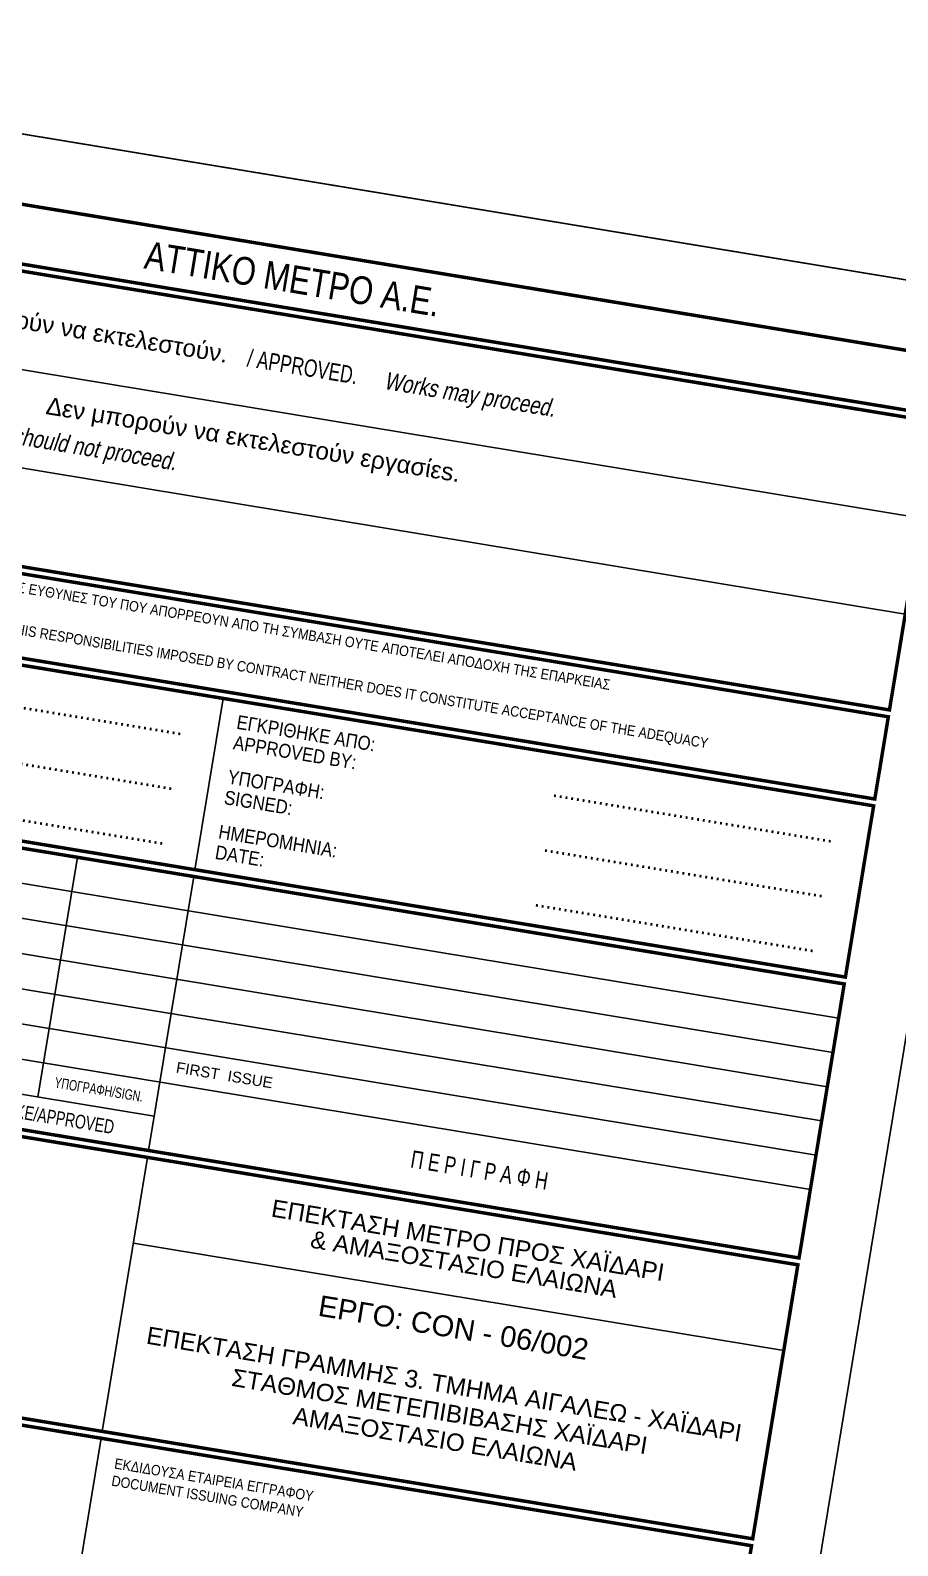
# Model space of a CAD drawing. Header units: metres. Extents: x 93017 to 94633, y 101979 to 102793.
# Drawn here: x 94321.9 to 94346.9, y 102213.06 to 102256.71 of the extents above; entities that cross this region are included whole.
import ezdxf
from ezdxf.enums import TextEntityAlignment as Align

# ---------------------------------------------------------------- set-up
doc = ezdxf.new("R2010")
doc.units = ezdxf.units.M
doc.header["$LTSCALE"] = 0.75
doc.header["$MEASUREMENT"] = 0
doc.layers.add('OTM Title + Pinakida', color=7, linetype='Continuous')
doc.styles.add('ARIAL', font='ARIAL.TTF')
doc.styles.add('Arial Greek', font='ARIAL.TTF')
doc.styles.add('WG-SIMPL', font='ugsimpl.shx', dxfattribs={"width": 1.05})

msp = doc.modelspace()

# ---------------------------------------------------------------- linework, layer by layer
at = {"layer": 'OTM Title + Pinakida', "color": 7}
msp.add_line((94340.965, 102190.339), (94369.99, 102366.159), dxfattribs=at)
at = {"layer": 'OTM Title + Pinakida', "color": 7, "ltscale": 0.1}
msp.add_line((94350.64, 102248.946), (94309.201, 102255.787), dxfattribs=at)
at = {"layer": 'OTM Title + Pinakida'}
for p, q in [((94347.575, 102242.661), (94310.083, 102248.85)), ((94347.119, 102239.898), (94309.627, 102246.088)), ((94327.461, 102237.468), (94326.646, 102232.534)), ((94307.705, 102234.445), (94345.197, 102228.256)), ((94307.542, 102233.459), (94345.034, 102227.269)), ((94323.259, 102232.891), (94322.119, 102225.984)), ((94307.379, 102232.472), (94344.871, 102226.283)), ((94325.311, 102224.444), (94326.614, 102232.337)), ((94307.216, 102231.485), (94344.709, 102225.296)), ((94307.053, 102230.499), (94344.546, 102224.309)), ((94306.89, 102229.512), (94344.383, 102223.323)), ((94318.764, 102226.538), (94325.474, 102225.431)), ((94325.278, 102224.247), (94323.975, 102216.353)), ((94324.871, 102221.78), (94343.617, 102218.685)), ((94323.943, 102216.156), (94322.64, 102208.263))]:
    msp.add_line(p, q, dxfattribs=at)
at = {"layer": 'OTM Title + Pinakida', "color": 7, "ltscale": 0.1}
msp.add_lwpolyline([(94328.225, 102371.027), (94309.201, 102255.787), (94348.667, 102249.271), (94367.691, 102364.512)], close=True, dxfattribs=at)
at = {"layer": 'OTM Title + Pinakida', "const_width": 0.1}
for points in [[(94310.571, 102251.81), (94348.064, 102245.621), (94348.341, 102247.298), (94310.848, 102253.487)], [(94309.171, 102243.325), (94346.663, 102237.136), (94348.031, 102245.423), (94310.539, 102251.613)], [(94308.747, 102240.76), (94346.24, 102234.57), (94346.631, 102236.938), (94309.138, 102243.128)], [(94307.9, 102235.629), (94345.393, 102229.44), (94346.207, 102234.373), (94308.715, 102240.562)], [(94306.565, 102227.539), (94344.057, 102221.349), (94345.36, 102229.242), (94307.868, 102235.432)], [(94305.229, 102219.448), (94342.721, 102213.259), (94344.024, 102221.152), (94306.532, 102227.341)], [(94303.893, 102211.358), (94341.386, 102205.168), (94342.689, 102213.061), (94305.196, 102219.251)]]:
    msp.add_lwpolyline(points, close=True, dxfattribs=at)

# ---------------------------------------------------------------- texts
at = {"layer": 'OTM Title + Pinakida', "style": 'Arial Greek', "width": 0.8}
msp.add_text('ΑΤΤΙΚΟ ΜΕΤΡΟ Α.Ε.', height=0.8, rotation=350.6259, dxfattribs=at).set_placement((94329.456, 102249.554), align=Align.MIDDLE_CENTER)
at = {"layer": 'OTM Title + Pinakida'}
for s, height, style, p in [('Εργασίεs μπορούν να εκτελεστούν.', 0.5, 'Arial Greek', (94316.823, 102249.157)), ('Δεν μπορούν να εκτελεστούν εργασίεs.', 0.5, 'Arial Greek', (94322.368, 102245.91)), ('FIRST  ISSUE', 0.31252, 'ARIAL', (94326.109, 102226.846))]:
    msp.add_text(s, height=height, rotation=350.6259, dxfattribs=dict(at, style=style)).set_placement(p, align=Align.MIDDLE_LEFT)
at = {"layer": 'OTM Title + Pinakida', "style": 'WG-SIMPL'}
for s, height, oblique, width, p in [('/ APPROVED.', 0.5, 360, 0.75, (94328.169, 102247.283)), ('Works may proceed.', 0.5, 10, 0.812341, (94332.116, 102246.632)), ('Works should not proceed.', 0.5, 10, 0.812341, (94319.738, 102245.331)), ('ΑΔΕΙΑ ΕΦΑΡΜΟΓΗΣ ΣΧΕΔΙΟΥ ΔΕΝ ΑΠΑΛΛΑΣΕΙ ΤΟΝ ΑΝΑΔΟΧΟ ΑΠΟ ΤΙΣ ΕΥΘΥΝΕΣ ΤΟΥ ΠΟΥ ΑΠΟΡΡΕΟΥΝ ΑΠΟ ΤΗ ΣΥΜΒΑΣΗ ΟΥΤΕ ΑΠΟΤΕΛΕΙ ΑΠΟΔΟΧΗ ΤΗΣ ΕΠΑΡΚΕΙΑΣ', 0.3, 360, 0.9, (94309.566, 102242.652)), ('PERMISSION TO PROCEED DOES NOT RELIEVE CONTRACTOR FROM HIS RESPONSIBILITIES IMPOSED BY CONTRACT NEITHER DOES IT CONSTITUTE ACCEPTANCE OF THE ADEQUACY', 0.3, 360, 0.9, (94309.371, 102241.468)), ('ΕΓΚΡΙΘΗΚΕ ΑΠΟ:', 0.4, 360, 0.9, (94327.856, 102236.794)), ('APPROVED BY:', 0.4, 360, 0.9, (94327.759, 102236.202)), ('ΥΠΟΓΡΑΦΗ:', 0.4, 360, 0.9, (94327.596, 102235.216)), ('SIGNED:', 0.4, 360, 0.9, (94327.498, 102234.624)), ('ΗΜΕΡΟΜΗΝΙΑ:', 0.4, 360, 0.9, (94327.335, 102233.637)), ('DATE:', 0.4, 360, 0.9, (94327.237, 102233.045))]:
    msp.add_text(s, height=height, rotation=350.6259, dxfattribs=dict(at, oblique=oblique, width=width)).set_placement(p, align=Align.MIDDLE_LEFT)
at = {"layer": 'OTM Title + Pinakida', "style": 'WG-SIMPL', "oblique": 360, "width": 0.9}
for p in [(94326.246, 102236.249), (94325.986, 102234.671), (94325.725, 102233.092), (94344.992, 102233.155), (94344.732, 102231.576), (94344.471, 102229.997)]:
    msp.add_text('.................................................', height=0.5, rotation=350.6259, dxfattribs=at).set_placement(p, align=Align.BOTTOM_RIGHT)
at = {"layer": 'OTM Title + Pinakida', "style": 'WG-SIMPL', "oblique": 360, "width": 0.75}
for s, height, p in [('ΥΠΟΓΡΑΦΗ/SIGN.', 0.3, (94323.878, 102226.201)), ('ΕΓΚΡΙΘΗΚΕ/APPROVED', 0.4, (94322.038, 102225.491)), ('Π Ε Ρ Ι Γ Ρ Α Φ Η', 0.5, (94334.847, 102223.883))]:
    msp.add_text(s, height=height, rotation=350.6259, dxfattribs=at).set_placement(p, align=Align.MIDDLE_CENTER)
at = {"layer": 'OTM Title + Pinakida', "style": 'Arial Greek'}
for s, p in [('ΕΠΕΚΤΑΣΗ ΜΕΤΡΟ ΠΡΟΣ ΧΑΪΔΑΡΙ', (94334.554, 102222.107)), ('& ΑΜΑΞΟΣΤΑΣΙΟ ΕΛΑΙΩΝΑ', (94334.44, 102221.417))]:
    msp.add_text(s, height=0.5, rotation=350.6259, dxfattribs=at).set_placement(p, align=Align.TOP_CENTER)
for s, height, p in [('ΕΡΓΟ: CON - 06/002', 0.6, (94334.049, 102219.049)), ('ΕΠΕΚΤΑΣΗ ΓΡΑΜΜΗΣ 3. ΤΜΗΜΑ ΑΙΓΑΛΕΩ - ΧΑΪΔΑΡΙ', 0.5, (94333.788, 102217.47)), ('ΣΤΑΘΜΟΣ ΜΕΤΕΠΙΒΙΒΑΣΗΣ ΧΑΪΔΑΡΙ', 0.5, (94333.658, 102216.681)), ('ΑΜΑΞΟΣΤΑΣΙΟ ΕΛΑΙΩΝΑ', 0.5, (94333.527, 102215.891))]:
    msp.add_text(s, height=height, rotation=350.6259, dxfattribs=at).set_placement(p, align=Align.CENTER)
at = {"layer": 'OTM Title + Pinakida', "style": 'WG-SIMPL', "oblique": 360, "width": 0.9}
for s, p in [('ΕΚΔΙΔΟΥΣΑ ΕΤΑΙΡΕΙΑ ΕΓΓΡΑΦΟΥ', (94324.354, 102215.581)), ('DOCUMENT ISSUING COMPANY', (94324.273, 102215.088))]:
    msp.add_text(s, height=0.3, rotation=350.6259, dxfattribs=at).set_placement(p, align=Align.TOP_LEFT)

doc.saveas('drawing.dxf')
